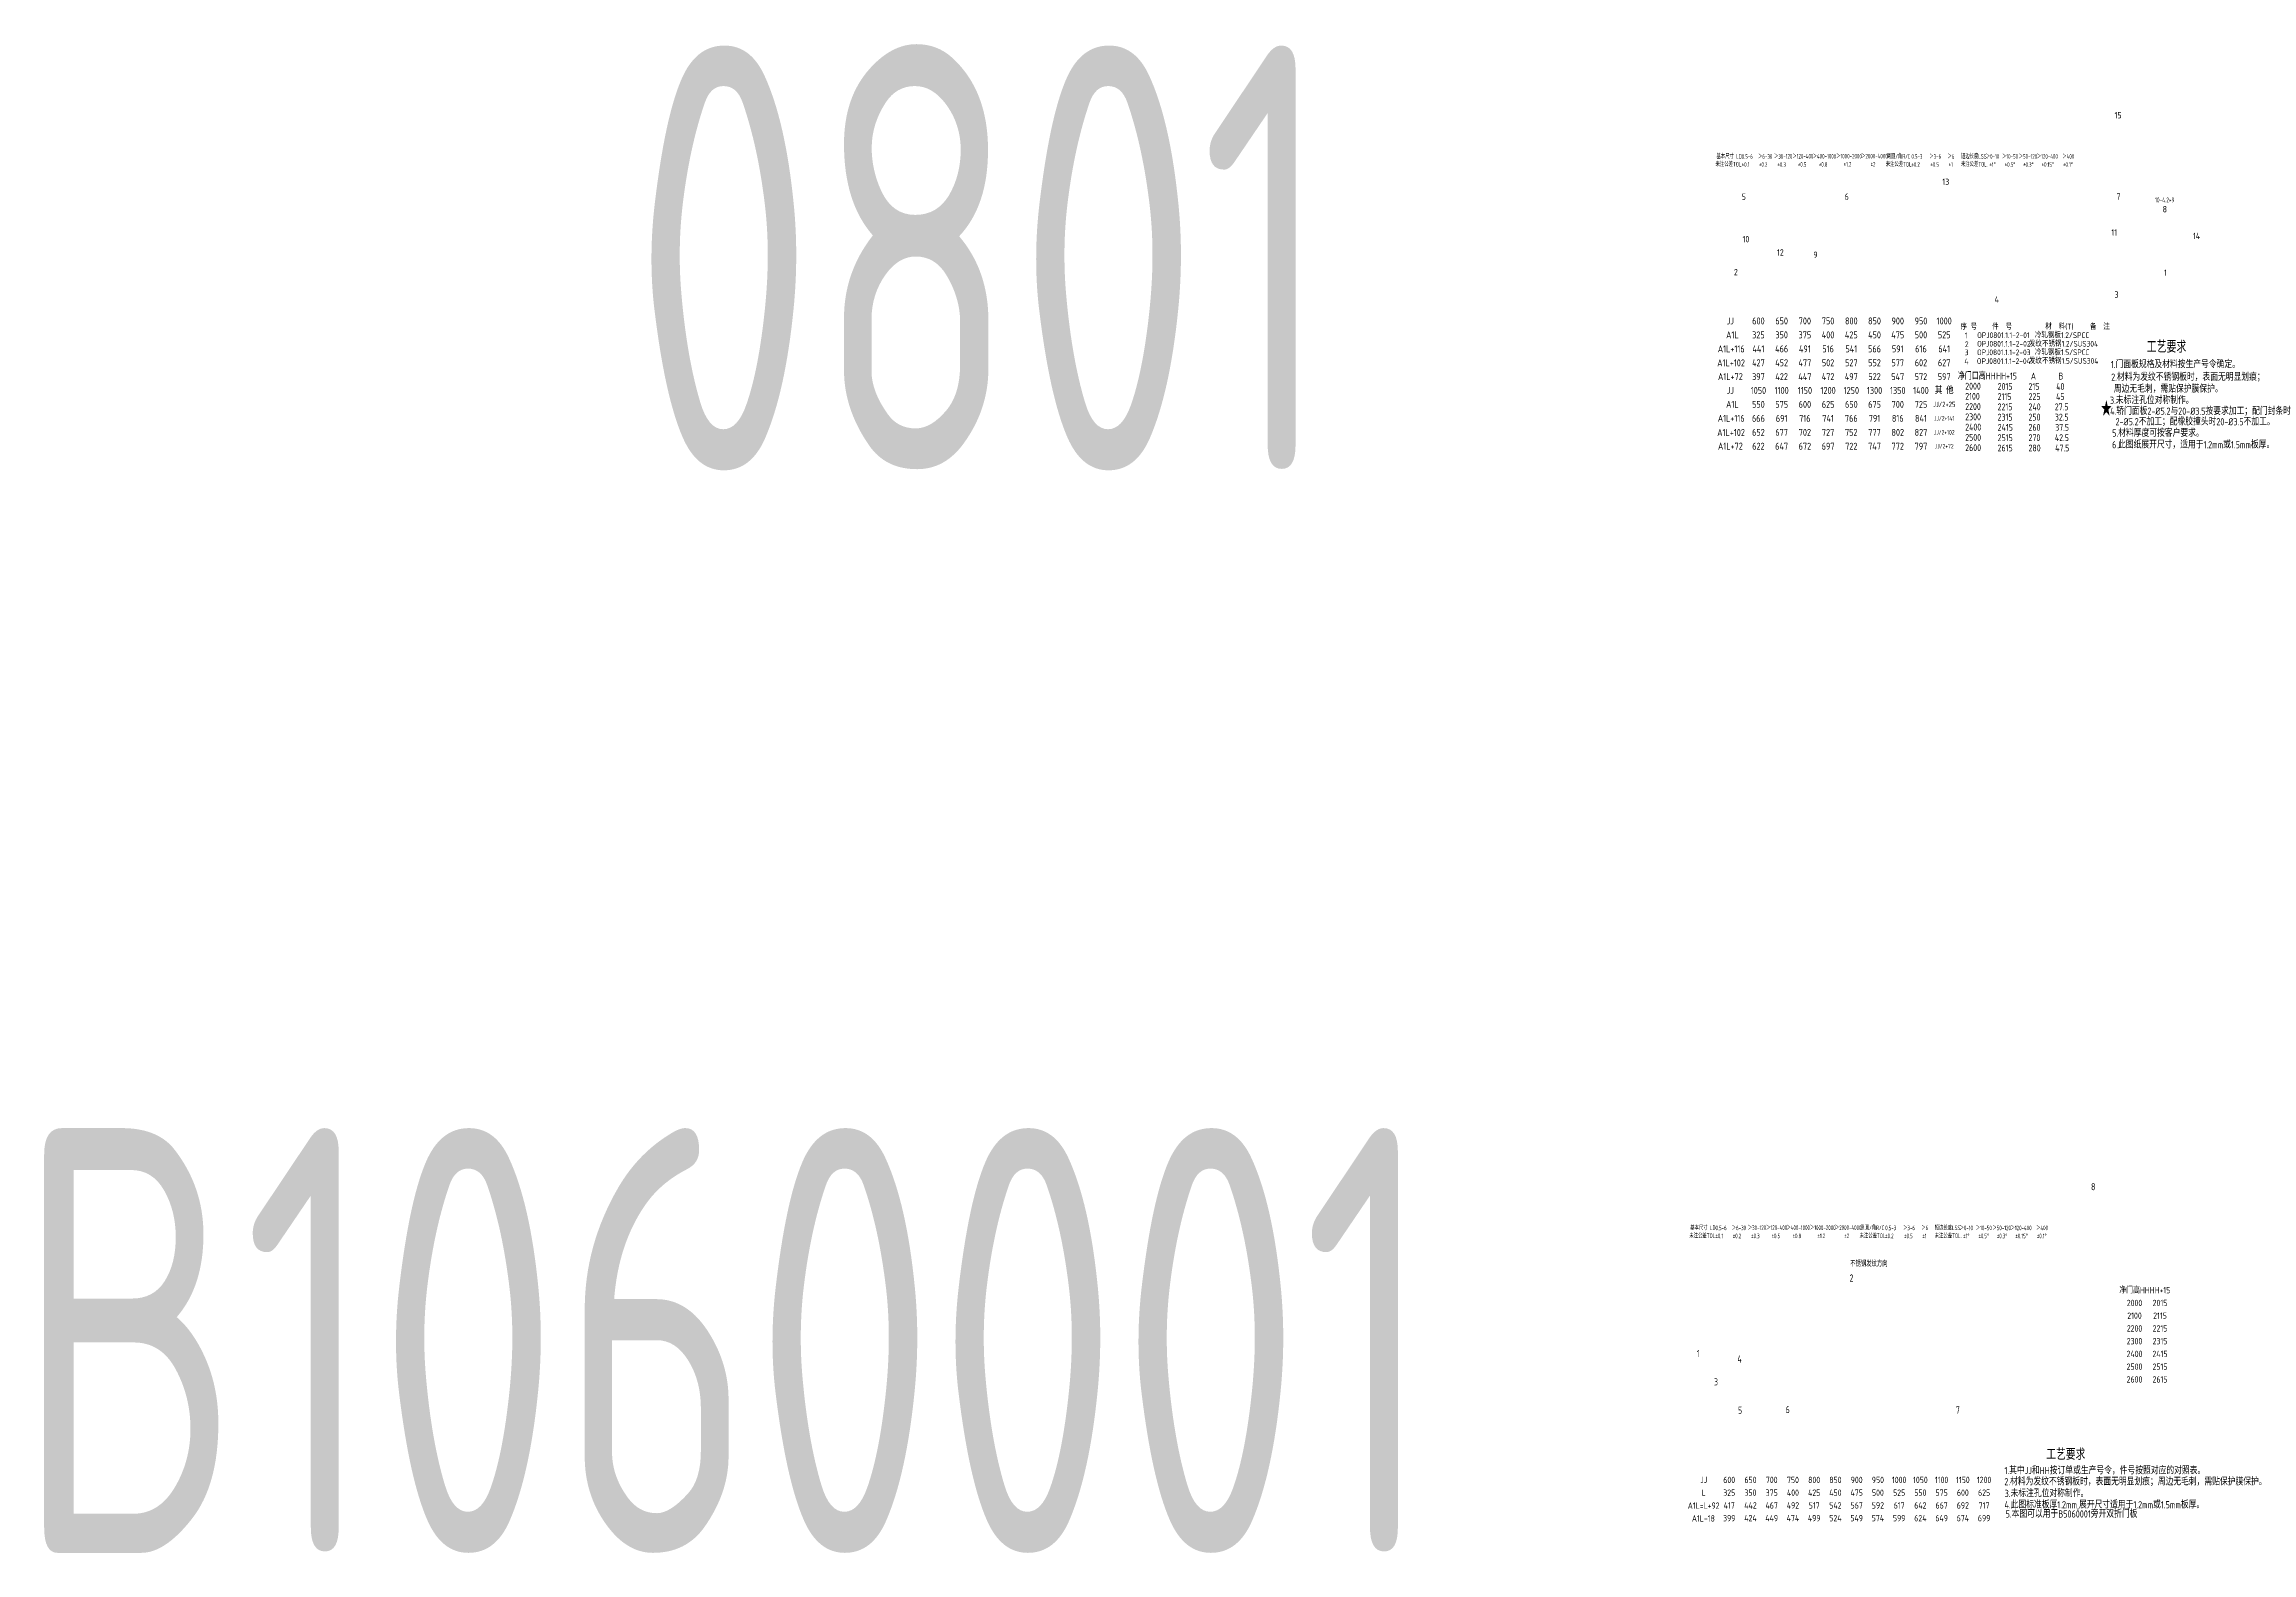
# Model space of a CAD drawing. Header units: inches. Extents: x 14216 to 120088, y -29410 to 23559.
# Drawn here: x 17832 to 19391, y 7021 to 8087 of the extents above; entities that cross this region are included whole.
import ezdxf
from ezdxf.enums import TextEntityAlignment as Align

# ---------------------------------------------------------------- set-up
doc = ezdxf.new("R2010")
doc.units = ezdxf.units.IN
doc.header["$LTSCALE"] = 0.3
doc.header["$MEASUREMENT"] = 0
for name, color, linetype in [('2', 2, 'Continuous'), ('2细实线', 2, 'Continuous'), ('6', 3, 'Continuous'), ('7', 4, 'Continuous')]:
    doc.layers.add(name, color=color, linetype=linetype)
doc.styles.add('HZ', font='isocp2.shx', dxfattribs={"width": 0.7, "bigfont": 'hztxt.shx'})

msp = doc.modelspace()

# ---------------------------------------------------------------- texts
at = {"layer": '2', "style": 'HZ'}
for s, height, width, p in [('序 号', 4.0236, 0.85, (19185.606, 7884.961)), ('件  号', 4.0236, 0.85, (19207.907, 7884.961)), ('材  料(T)', 4.0236, 0.85, (19245.393, 7885.123)), ('备  注', 4.0236, 0.85, (19276.915, 7884.994)), ('1', 4.024, 0.85, (19188.627, 7878.842)), ('2 ', 4.0236, 0.85, (19188.637, 7872.616)), ('OPJ0801.1.1-2-02', 4.02361, 0.85, (19197.272, 7872.944)), ('OPJ0801.1.1-2-01', 4.02361, 0.85, (19197.329, 7878.994)), ('发纹不锈钢1.2/SUS304', 4.02361, 0.85, (19233.841, 7872.945)), ('冷轧钢板1.2/SPCC', 4.02361, 0.85, (19238.029, 7879.006)), ('4 ', 4.0236, 0.85, (19188.309, 7860.462)), ('3', 4.024, 0.85, (19188.533, 7866.861)), ('OPJ0801.1.1-2-04', 4.02361, 0.85, (19197.115, 7860.666)), ('OPJ0801.1.1-2-03', 4.02361, 0.85, (19197.212, 7866.886)), ('发纹不锈钢1.5/SUS304', 4.02361, 0.85, (19233.841, 7860.875)), ('冷轧钢板1.5/SPCC', 4.02361, 0.85, (19238.029, 7866.935)), ('净门口高HH', 4.84, 0.75, (19183.68, 7849.702)), ('2000', 4.84, 0.75, (19188.854, 7842.564)), ('HH+15', 4.84, 0.75, (19210.706, 7849.702)), ('2015', 4.84, 0.75, (19211.763, 7842.37)), ('215', 4.84, 0.75, (19233.566, 7842.37)), ('A', 4.84, 0.75, (19235.211, 7849.702)), ('40', 4.84, 0.75, (19253.107, 7842.37)), ('B', 4.84, 0.75, (19254.752, 7849.702)), ('2100', 4.84, 0.75, (19188.854, 7835.425)), ('2200', 4.84, 0.75, (19188.854, 7828.165)), ('2115', 4.84, 0.75, (19211.763, 7835.232)), ('2215', 4.84, 0.75, (19211.763, 7827.972)), ('225', 4.84, 0.75, (19233.566, 7835.232)), ('240', 4.84, 0.75, (19233.566, 7827.972)), ('27.5', 4.84, 0.75, (19252.087, 7827.972)), ('45', 4.84, 0.75, (19252.995, 7835.232)), ('2300', 4.84, 0.75, (19188.854, 7820.905)), ('2400', 4.84, 0.75, (19188.854, 7813.645)), ('2315', 4.84, 0.75, (19211.763, 7820.693)), ('2415', 4.84, 0.75, (19211.763, 7813.452)), ('250', 4.84, 0.75, (19233.566, 7820.712)), ('260', 4.84, 0.75, (19233.566, 7813.452)), ('32.5', 4.84, 0.75, (19252.162, 7820.712)), ('37.5', 4.84, 0.75, (19252.364, 7813.452)), ('2500', 4.84, 0.75, (19188.854, 7806.385)), ('2600', 4.84, 0.75, (19188.854, 7799.125)), ('2515', 4.84, 0.75, (19211.763, 7806.173)), ('2615', 4.84, 0.75, (19211.763, 7798.932)), ('270', 4.84, 0.75, (19233.566, 7806.192)), ('280', 4.84, 0.75, (19233.566, 7798.932)), ('42.5', 4.84, 0.75, (19252.162, 7806.192)), ('47.5', 4.84, 0.75, (19252.364, 7798.932))]:
    msp.add_text(s, height=height, dxfattribs=dict(at, width=width)).set_placement(p)
at = {"layer": '2', "color": 6, "style": 'HZ', "width": 0.7}
msp.add_text('不锈钢发纹方向', height=4, dxfattribs=at).set_placement((19107.608, 7223.194))
at = {"layer": '2', "color": 6, "attachment_point": 5, "style": 'HZ'}
for s, insert, char_height in [('\\A1;0801', (18495.225, 7935.576), 300), ('\\A1;10-4.2*9', (19329.731, 7976.524), 3.52), ('\\A1;B1060001', (18313.533, 7170.972), 300)]:
    msp.add_mtext(s, dxfattribs=dict(at, insert=insert, char_height=char_height))
at = {"layer": '2细实线', "color": 6, "style": 'HZ', "width": 0.8}
for s, height, p in [('15', 4.5, (19294.321, 8034.12)), ('13', 4.5, (19172.717, 7987.108)), ('5', 4.5, (19031.022, 7976.549)), ('6', 4.5, (19103.704, 7976.623)), ('7', 4.5, (19295.656, 7976.752)), ('8', 4.5, (19328.342, 7967.742)), ('11', 4.5, (19292.069, 7951.301)), ('14', 4.5, (19349.712, 7948.839)), ('10', 4.5, (19031.645, 7946.602)), ('12', 4.5, (19055.93, 7937.168)), ('9', 4.5, (19081.606, 7935.565)), ('2', 4.5, (19025.5, 7923.265)), ('1', 4.5, (19329.24, 7922.895)), ('4', 4.5, (19209.642, 7903.971)), ('3', 4.5, (19294.353, 7907.465)), ('1.门面板规格及材料按生产号令确定。', 5.08252, (19291.737, 7857.831)), ('2.材料为发纹不锈钢板时，表面无明显划痕；', 5.08252, (19291.962, 7848.844)), ('周边无毛刺，需贴保护膜保护。', 5.08252, (19293.813, 7840.516)), ('3.未标注孔位对称制作。', 5.08252, (19291.066, 7832.489)), ('4.轿门面板2-%%c5.2与20-%%c3.5按要求加工；配门封条时', 5.08252, (19291.234, 7824.803)), ('5.材料厚度可按客户要求。', 5.08252, (19292.672, 7809.329)), ('2-%%c5.2不加工；配橡胶撞头时20-%%c3.5不加工。', 5.08252, (19295.038, 7817.353)), ('6.此图纸展开尺寸，适用于1.2mm或1.5mm板厚。', 5.08252, (19292.549, 7801.112)), ('1.其中JJ和HH按订单或生产号令，件号按照对应的对照表。', 5.08252, (19216.612, 7076.555)), ('2.材料为发纹不锈钢板时，表面无明显划痕；周边无毛刺，需贴保护膜保护。', 5.08252, (19216.488, 7068.691)), ('3.未标注孔位对称制作。', 5.08252, (19216.727, 7060.404)), ('4.此图标准板厚1.2mm,展开尺寸适用于1.2mm或1.5mm板厚。', 5.08252, (19216.64, 7052.395)), ('5.本图可以用于B5060001旁开双折门板', 5.08252, (19217.386, 7045.888))]:
    msp.add_text(s, height=height, dxfattribs=at).set_placement(p)
at = {"layer": '2细实线', "style": 'HZ', "width": 0.8}
for s, height, p in [('JJ', 4.9199, (19022.935, 7891.066)), ('600', 4.9199, (19042.811, 7891.066)), ('650', 4.9199, (19059.21, 7891.066)), ('700', 4.9199, (19075.61, 7891.066)), ('750', 4.9199, (19092.009, 7891.066)), ('800', 4.9199, (19108.409, 7891.066)), ('850', 4.9199, (19124.809, 7891.066)), ('900', 4.9199, (19141.208, 7891.066)), ('950', 4.9199, (19157.608, 7891.066)), ('1000', 4.9199, (19174.007, 7891.066)), ('A1L+116', 4.9199, (19023.581, 7871.333)), ('A1L', 4.9199, (19024.424, 7881.226)), ('325', 4.9199, (19042.811, 7881.226)), ('441', 4.9199, (19042.811, 7871.333)), ('466', 4.9199, (19059.21, 7871.333)), ('350', 4.9199, (19059.21, 7881.226)), ('375', 4.9199, (19075.61, 7881.226)), ('491', 4.9199, (19075.61, 7871.333)), ('400', 4.9199, (19092.009, 7881.226)), ('516', 4.9199, (19092.009, 7871.333)), ('425', 4.9199, (19108.409, 7881.226)), ('541', 4.9199, (19108.409, 7871.333)), ('450', 4.9199, (19124.809, 7881.226)), ('566', 4.9199, (19124.809, 7871.333)), ('475', 4.9199, (19141.208, 7881.226)), ('591', 4.9199, (19141.208, 7871.333)), ('500', 4.9199, (19157.608, 7881.226)), ('616', 4.9199, (19157.608, 7871.333)), ('525', 4.9199, (19174.007, 7881.226)), ('641', 4.9199, (19174.007, 7871.333)), ('A1L+102', 4.9199, (19023.498, 7861.444)), ('427', 4.9199, (19042.811, 7861.533)), ('452', 4.9199, (19059.21, 7861.533)), ('477', 4.9199, (19075.61, 7861.533)), ('502', 4.9199, (19092.009, 7861.533)), ('527', 4.9199, (19108.409, 7861.533)), ('552', 4.9199, (19124.809, 7861.533)), ('577', 4.9199, (19141.208, 7861.533)), ('602', 4.9199, (19157.608, 7861.533)), ('627', 4.9199, (19174.007, 7861.533)), ('A1L+72', 4.9199, (19023.011, 7851.806)), ('JJ', 4.9199, (19022.935, 7841.986)), ('1050', 4.9199, (19042.811, 7841.986)), ('397', 4.9199, (19042.811, 7851.733)), ('1100', 4.9199, (19059.239, 7841.986)), ('422', 4.9199, (19059.21, 7851.733)), ('1150', 4.9199, (19075.638, 7841.986)), ('447', 4.9199, (19075.61, 7851.733)), ('1200', 4.9199, (19092.038, 7841.986)), ('472', 4.9199, (19092.009, 7851.733)), ('1250', 4.9199, (19108.437, 7841.986)), ('497', 4.9199, (19108.409, 7851.733)), ('1300', 4.9199, (19124.837, 7841.986)), ('522', 4.9199, (19124.809, 7851.733)), ('1350', 4.9199, (19141.237, 7841.986)), ('547', 4.9199, (19141.208, 7851.733)), ('1400', 4.9199, (19157.636, 7841.986)), ('572', 4.9199, (19157.608, 7851.733)), ('其 他', 4.9199, (19174.036, 7841.986)), ('597', 4.9199, (19174.007, 7851.733)), ('A1L', 4.9199, (19024.424, 7832.147)), ('550', 4.9199, (19042.811, 7832.147)), ('575', 4.9199, (19059.239, 7832.147)), ('600', 4.9199, (19075.638, 7832.147)), ('625', 4.9199, (19092.038, 7832.147)), ('650', 4.9199, (19108.437, 7832.147)), ('675', 4.9199, (19124.837, 7832.147)), ('700', 4.9199, (19141.237, 7832.147)), ('725', 4.9199, (19157.636, 7832.147)), ('JJ/2+25', 3.7849, (19174.036, 7832.147)), ('A1L+102', 4.9199, (19023.498, 7812.291)), ('A1L+116', 4.9199, (19023.581, 7822.254)), ('666', 4.9199, (19042.811, 7822.254)), ('652', 4.9199, (19042.811, 7812.38)), ('677', 4.9199, (19059.21, 7812.38)), ('691', 4.9199, (19059.21, 7822.254)), ('702', 4.9199, (19075.61, 7812.38)), ('716', 4.9199, (19075.61, 7822.254)), ('727', 4.9199, (19092.009, 7812.38)), ('741', 4.9199, (19092.009, 7822.254)), ('766', 4.9199, (19108.409, 7822.254)), ('752', 4.9199, (19108.409, 7812.38)), ('777', 4.9199, (19124.809, 7812.38)), ('791', 4.9199, (19124.809, 7822.254)), ('802', 4.9199, (19141.208, 7812.38)), ('816', 4.9199, (19141.208, 7822.254)), ('827', 4.9199, (19157.608, 7812.38)), ('841', 4.9199, (19157.608, 7822.254)), ('JJ/2+102', 3.1944, (19174.007, 7812.38)), ('JJ/2+141', 3.1944, (19174.007, 7822.254)), ('A1L+72', 4.9199, (19023.011, 7802.653)), ('622', 4.9199, (19042.811, 7802.58)), ('647', 4.9199, (19059.21, 7802.58)), ('672', 4.9199, (19075.61, 7802.58)), ('697', 4.9199, (19092.009, 7802.58)), ('722', 4.9199, (19108.409, 7802.58)), ('747', 4.9199, (19124.809, 7802.58)), ('772', 4.9199, (19141.208, 7802.58)), ('797', 4.9199, (19157.608, 7802.58)), ('JJ/2+72', 3.1944, (19174.007, 7802.58)), ('净门高HH', 4.5, (19308.425, 7206.474)), ('HH+15', 4.5, (19326.425, 7206.474)), ('2000', 4.5, (19308.425, 7197.474)), ('2100', 4.5, (19308.425, 7188.474)), ('2015', 4.5, (19326.425, 7197.474)), ('2115', 4.5, (19326.425, 7188.474)), ('2300', 4.5, (19308.425, 7170.474)), ('2200', 4.5, (19308.425, 7179.474)), ('2315', 4.5, (19326.425, 7170.474)), ('2215', 4.5, (19326.425, 7179.474)), ('2400', 4.5, (19308.425, 7161.474)), ('2415', 4.5, (19326.425, 7161.474)), ('2500', 4.5, (19308.425, 7152.474)), ('2600', 4.5, (19308.425, 7143.474)), ('2515', 4.5, (19326.425, 7152.474)), ('2615', 4.5, (19326.425, 7143.474)), ('JJ', 4.5, (19004.197, 7072.48)), ('L', 4.5, (19004.197, 7063.48)), ('325', 4.5, (19022.197, 7063.48)), ('600', 4.5, (19022.197, 7072.48)), ('350', 4.5, (19037.197, 7063.48)), ('650', 4.5, (19037.197, 7072.48)), ('375', 4.5, (19052.197, 7063.48)), ('700', 4.5, (19052.197, 7072.48)), ('400', 4.5, (19067.197, 7063.48)), ('750', 4.5, (19067.197, 7072.48)), ('425', 4.5, (19082.197, 7063.48)), ('800', 4.5, (19082.197, 7072.48)), ('450', 4.5, (19097.197, 7063.48)), ('850', 4.5, (19097.197, 7072.48)), ('475', 4.5, (19112.197, 7063.48)), ('900', 4.5, (19112.197, 7072.48)), ('950', 4.5, (19127.197, 7072.48)), ('500', 4.5, (19127.197, 7063.48)), ('1000', 4.5, (19142.197, 7072.48)), ('525', 4.5, (19142.197, 7063.48)), ('1050', 4.5, (19157.197, 7072.48)), ('550', 4.5, (19157.197, 7063.48)), ('1100', 4.5, (19172.197, 7072.48)), ('575', 4.5, (19172.197, 7063.48)), ('1150', 4.5, (19187.197, 7072.48)), ('600', 4.5, (19187.197, 7063.48)), ('1200', 4.5, (19202.197, 7072.48)), ('625', 4.5, (19202.197, 7063.48)), ('A1L=L+92', 4.5, (19004.134, 7054.336)), ('A1L-18', 4.5, (19003.931, 7045.298)), ('399', 4.5, (19022.197, 7045.48)), ('417', 4.5, (19022.197, 7054.48)), ('442', 4.5, (19037.197, 7054.48)), ('424', 4.5, (19037.197, 7045.48)), ('449', 4.5, (19052.197, 7045.48)), ('467', 4.5, (19052.197, 7054.48)), ('474', 4.5, (19067.197, 7045.48)), ('492', 4.5, (19067.197, 7054.48)), ('499', 4.5, (19082.197, 7045.48)), ('517', 4.5, (19082.197, 7054.48)), ('542', 4.5, (19097.197, 7054.48)), ('524', 4.5, (19097.197, 7045.48)), ('549', 4.5, (19112.197, 7045.48)), ('567', 4.5, (19112.197, 7054.48)), ('574', 4.5, (19127.197, 7045.48)), ('592', 4.5, (19127.197, 7054.48)), ('599', 4.5, (19142.197, 7045.48)), ('617', 4.5, (19142.197, 7054.48)), ('642', 4.5, (19157.197, 7054.48)), ('624', 4.5, (19157.197, 7045.48)), ('649', 4.5, (19172.197, 7045.48)), ('667', 4.5, (19172.197, 7054.48)), ('674', 4.5, (19187.197, 7045.48)), ('692', 4.5, (19187.197, 7054.48)), ('699', 4.5, (19202.197, 7045.48)), ('717', 4.5, (19202.197, 7054.48))]:
    msp.add_text(s, height=height, dxfattribs=at).set_placement(p, align=Align.MIDDLE_CENTER)
at = {"layer": '6', "style": 'HZ', "width": 0.7}
for s, p in [('未注公差TOL.', (19012.528, 8000.089)), ('基本尺寸 LD.', (19013.168, 8005.712)), ('0.5-6', (19031.021, 8005.634)), ('%%P0.1', (19031.021, 7999.946)), ('＞6-30', (19042.512, 8005.634)), ('%%P0.2', (19043.208, 7999.946)), ('＞30-120', (19053.795, 8005.733)), ('%%P0.3', (19056.208, 7999.946)), ('＞120-400', (19066.767, 8005.775)), ('%%P0.5', (19070.627, 7999.988)), ('＞400-1000', (19081.121, 8005.775)), ('%%P0.8', (19085.469, 7999.988)), ('＞1000-2000', (19097.685, 8005.816)), ('%%P1.2', (19103.024, 8000.029)), ('＞2000-4000', (19115.323, 8005.857)), ('%%P2', (19121.998, 8000.07)), ('未注公差TOL.', (19132.766, 8000.089)), ('倒圆/角R/C', (19133.406, 8005.712)), ('0.5-3', (19150.853, 8005.634)), ('%%P0.2', (19150.853, 7999.946)), ('＞3-6', (19163.471, 8005.634)), ('%%P0.5', (19164.233, 7999.946)), ('＞6', (19176.345, 8005.733)), ('%%P1', (19177.129, 7999.946)), ('未注公差TOL.', (19185.826, 8000.089)), ('短边长度LSS.', (19185.821, 8005.712)), ('＞0-10', (19203.329, 8005.634)), ('%%P1%%D', (19205.934, 7999.946)), ('＞10-50', (19214.829, 8005.634)), ('%%P0.5%%D', (19216.754, 7999.946)), ('＞50-120', (19226.584, 8005.634)), ('%%P0.3%%D', (19229.729, 7999.946)), ('＞120-400', (19239.405, 8005.634)), ('%%P0.15%%D', (19242.833, 7999.946)), ('＞400', (19257.403, 8005.634)), ('%%P0.1%%D', (19257.934, 7999.946)), ('基本尺寸 LD.', (18994.648, 7248.939)), ('0.5-6', (19012.501, 7248.861)), ('＞6-30', (19023.992, 7248.861)), ('＞30-120', (19035.275, 7248.961)), ('＞120-400', (19048.247, 7249.003)), ('＞400-1000', (19062.601, 7249.003)), ('＞1000-2000', (19079.165, 7249.044)), ('＞2000-4000', (19096.802, 7249.084)), ('倒圆/角R/C', (19114.886, 7248.939)), ('0.5-3', (19132.333, 7248.861)), ('＞3-6', (19144.951, 7248.861)), ('＞6', (19157.825, 7248.961)), ('短边长度LSS.', (19167.301, 7248.939)), ('＞0-10', (19184.809, 7248.861)), ('＞10-50', (19196.309, 7248.861)), ('＞50-120', (19208.063, 7248.861)), ('＞120-400', (19220.885, 7248.861)), ('＞400', (19238.883, 7248.861)), ('未注公差TOL.', (18994.008, 7243.317)), ('%%P0.1', (19012.501, 7243.173)), ('%%P0.2', (19024.688, 7243.173)), ('%%P0.3', (19037.688, 7243.173)), ('%%P0.5', (19052.107, 7243.215)), ('%%P0.8', (19066.949, 7243.215)), ('%%P1.2', (19084.504, 7243.256)), ('%%P2', (19103.478, 7243.297)), ('未注公差TOL.', (19114.246, 7243.317)), ('%%P0.2', (19132.333, 7243.173)), ('%%P0.5', (19145.713, 7243.173)), ('%%P1', (19158.609, 7243.173)), ('未注公差TOL.', (19167.306, 7243.317)), ('%%P1%%D', (19187.414, 7243.173)), ('%%P0.5%%D', (19198.234, 7243.173)), ('%%P0.3%%D', (19211.209, 7243.173)), ('%%P0.15%%D', (19224.313, 7243.173)), ('%%P0.1%%D', (19239.414, 7243.173))]:
    msp.add_text(s, height=3.25, dxfattribs=at).set_placement(p)
at = {"layer": '7', "style": 'HZ'}
for s, height, width, p in [('工艺要求', 8.47, 0.75, (19317.036, 7868.625)), ('8', 5.096, 0.7, (19277.749, 7277.075)), ('2', 5.096, 0.7, (19107.211, 7212.541)), ('1', 5.096, 0.7, (18999.304, 7159.212)), ('4', 5.096, 0.7, (19028.022, 7155.323)), ('3', 5.096, 0.7, (19011.473, 7139.21)), ('5', 5.096, 0.7, (19028.38, 7119.182)), ('6', 5.096, 0.7, (19062.038, 7119.615)), ('7', 5.096, 0.7, (19182.253, 7119.37))]:
    msp.add_text(s, height=height, dxfattribs=dict(at, width=width)).set_placement(p)
at = {"layer": '7', "color": 3, "style": 'HZ', "width": 0.75}
for s, height, p in [('★', 10.583, (19284.556, 7823.878)), ('工艺要求', 8, (19246.077, 7086.643))]:
    msp.add_text(s, height=height, dxfattribs=at).set_placement(p)

doc.saveas('drawing.dxf')
